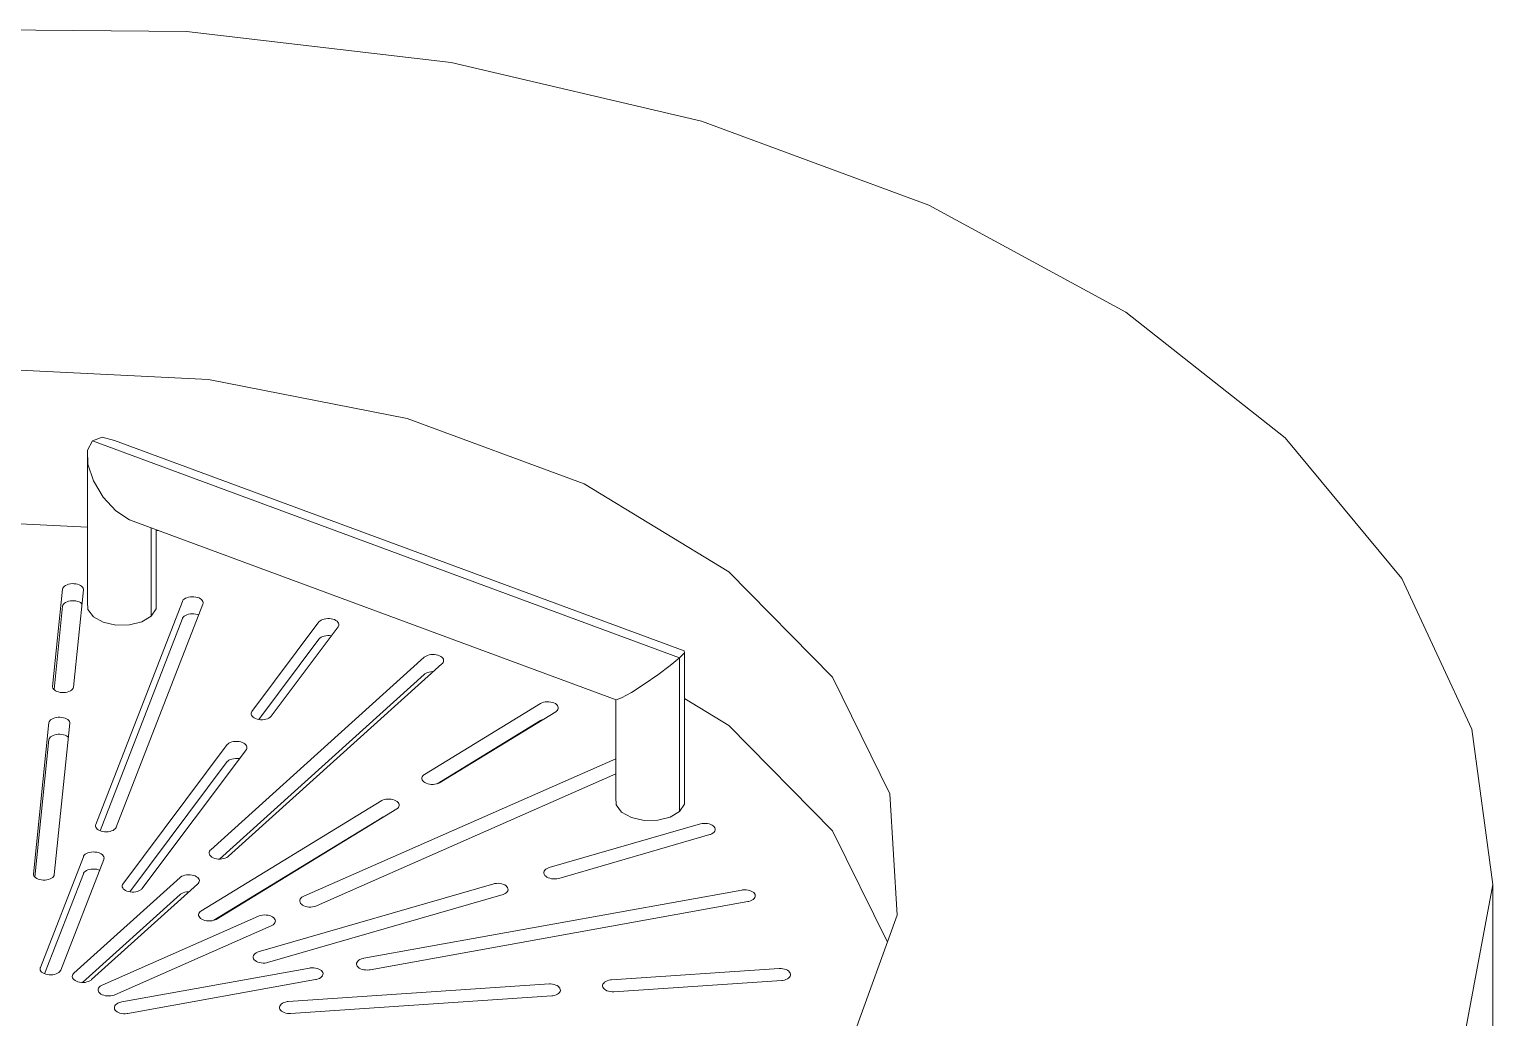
# Model space of a CAD drawing. Header units: millimetres. Extents: x 12228 to 15818, y 15837 to 21284.
# Drawn here: x 14350.3 to 14607.5, y 17779.4 to 17953.1 of the extents above; entities that cross this region are included whole.
import ezdxf

# ---------------------------------------------------------------- set-up
doc = ezdxf.new("R2010")
doc.units = ezdxf.units.MM
doc.header["$LTSCALE"] = 3
doc.layers.add('Elementy modelu - Kształty', color=7, linetype='Continuous')
doc.layers.add('Elementy modelu - Kształty_Nr_pióra__1', color=7, linetype='Continuous', lineweight=13)

# ---------------------------------------------------------------- blocks, each defined once
blk = doc.blocks.new('ElemPrzekroju_3')
at = {"layer": 'Elementy modelu - Kształty_Nr_pióra__1', "linetype": 'Continuous'}
for p, q in [((25994.65, 116.85), (25947.2, 117.27)), ((26041.17, 111.41), (25994.65, 116.85)), ((26085.16, 101.13), (26041.17, 111.41)), ((26125.13, 86.35), (26085.16, 101.13)), ((26159.72, 67.58), (26125.13, 86.35)), ((26187.74, 45.47), (26159.72, 67.58)), ((25961.75, 57.56), (25998.52, 55.72)), ((25998.52, 55.72), (26033.46, 48.86)), ((26033.46, 48.86), (26064.54, 37.37)), ((25977.3, 43.28), (25978.18, 44.95)), ((25978.18, 44.95), (25979.83, 45.56)), ((26081.32, 6.82), (25978.18, 44.95)), ((25979.83, 45.56), (25982.02, 45.03)), ((26082.14, 8.02), (25982.02, 45.03)), ((26208.25, 20.76), (26187.74, 45.47)), ((25977.3, 43.28), (25977.3, 16.67)), ((25977.35, 40.82), (25977.3, 43.28)), ((25978.31, 37.94), (25977.35, 40.82)), ((25980.03, 35.07), (25978.31, 37.94)), ((26064.54, 37.37), (26089.95, 21.92)), ((25982.25, 32.65), (25980.03, 35.07)), ((25984.64, 31.05), (25982.25, 32.65)), ((26070.18, -0.57), (25984.64, 31.05)), ((25961.75, 30.56), (25977.3, 29.78)), ((25988.49, 29.63), (25988.49, 14.14)), ((25989.36, 29.31), (25989.36, 15.42)), ((25989.36, 29.18), (25989.78, 29.16)), ((26089.95, 21.92), (26108.22, 3.4)), ((26220.55, -5.71), (26208.25, 20.76)), ((25972.88, 18.89), (25971.14, 1.78)), ((25972.94, 19.08), (25972.88, 18.89)), ((25973.05, 19.25), (25972.94, 19.08)), ((25973.22, 19.41), (25973.05, 19.25)), ((25973.43, 19.55), (25973.22, 19.41)), ((25973.68, 19.67), (25973.43, 19.55)), ((25973.96, 19.76), (25973.68, 19.67)), ((25974.26, 19.82), (25973.96, 19.76)), ((25974.58, 19.85), (25974.26, 19.82)), ((25974.9, 19.84), (25974.58, 19.85)), ((25974.81, 1.66), (25976.55, 18.77)), ((25975.22, 19.81), (25974.9, 19.84)), ((25975.52, 19.74), (25975.22, 19.81)), ((25975.79, 19.65), (25975.52, 19.74)), ((25976.04, 19.53), (25975.79, 19.65)), ((25976.24, 19.38), (25976.04, 19.53)), ((25976.39, 19.22), (25976.24, 19.38)), ((25976.5, 19.04), (25976.39, 19.22)), ((25976.55, 18.86), (25976.5, 19.04)), ((25976.55, 18.77), (25976.55, 18.86)), ((25972.88, 15.89), (25971.39, 1.23)), ((25972.94, 16.08), (25972.88, 15.89)), ((25973.05, 16.25), (25972.94, 16.08)), ((25973.22, 16.41), (25973.05, 16.25)), ((25973.43, 16.55), (25973.22, 16.41)), ((25973.68, 16.67), (25973.43, 16.55)), ((25973.96, 16.76), (25973.68, 16.67)), ((25974.26, 16.82), (25973.96, 16.76)), ((25974.58, 16.85), (25974.26, 16.82)), ((25974.9, 16.84), (25974.58, 16.85)), ((25975.22, 16.81), (25974.9, 16.84)), ((25975.52, 16.74), (25975.22, 16.81)), ((25975.79, 16.65), (25975.52, 16.74)), ((25976.04, 16.53), (25975.79, 16.65)), ((25976.24, 16.38), (25976.04, 16.53)), ((25976.3, 16.32), (25976.24, 16.38)), ((25977.3, 16.67), (25977.35, 15.29)), ((25993.96, 16.71), (25978.74, -22.48)), ((25982.33, -22.94), (25997.54, 16.25)), ((25993.99, 16.8), (25993.96, 16.71)), ((25994.11, 16.98), (25993.99, 16.8)), ((25994.29, 17.13), (25994.11, 16.98)), ((25994.51, 17.27), (25994.29, 17.13)), ((25994.76, 17.38), (25994.51, 17.27)), ((25995.05, 17.47), (25994.76, 17.38)), ((25995.35, 17.52), (25995.05, 17.47)), ((25995.67, 17.55), (25995.35, 17.52)), ((25995.99, 17.54), (25995.67, 17.55)), ((25996.31, 17.5), (25995.99, 17.54)), ((25996.6, 17.43), (25996.31, 17.5)), ((25996.87, 17.33), (25996.6, 17.43)), ((25997.11, 17.2), (25996.87, 17.33)), ((25997.31, 17.05), (25997.11, 17.2)), ((25997.45, 16.89), (25997.31, 17.05)), ((25997.55, 16.71), (25997.45, 16.89)), ((25997.54, 16.25), (25997.58, 16.34)), ((25997.59, 16.53), (25997.55, 16.71)), ((25997.58, 16.34), (25997.59, 16.53)), ((25977.35, 15.29), (25978.31, 14.02)), ((25978.31, 14.02), (25980.03, 13.07)), ((25993.96, 13.71), (25979.48, -23.58)), ((25980.03, 13.07), (25982.25, 12.56)), ((25984.64, 12.59), (25986.83, 13.14)), ((25986.83, 13.14), (25988.49, 14.14)), ((25988.49, 14.14), (25989.36, 15.42)), ((25993.99, 13.8), (25993.96, 13.71)), ((25994.11, 13.98), (25993.99, 13.8)), ((25994.29, 14.13), (25994.11, 13.98)), ((25994.51, 14.27), (25994.29, 14.13)), ((25994.76, 14.38), (25994.51, 14.27)), ((25995.05, 14.47), (25994.76, 14.38)), ((25995.35, 14.52), (25995.05, 14.47)), ((25995.67, 14.55), (25995.35, 14.52)), ((25995.99, 14.54), (25995.67, 14.55)), ((25996.31, 14.5), (25995.99, 14.54)), ((25996.6, 14.43), (25996.31, 14.5)), ((25996.8, 14.35), (25996.6, 14.43)), ((26017.95, 13.11), (26006.18, -2.62)), ((26018.11, 13.28), (26017.95, 13.11)), ((26018.32, 13.42), (26018.11, 13.28)), ((26018.57, 13.54), (26018.32, 13.42)), ((26018.85, 13.63), (26018.57, 13.54)), ((26019.16, 13.69), (26018.85, 13.63)), ((26019.48, 13.72), (26019.16, 13.69)), ((26019.8, 13.71), (26019.48, 13.72)), ((26020.11, 13.68), (26019.8, 13.71)), ((26020.41, 13.61), (26020.11, 13.68)), ((26020.69, 13.52), (26020.41, 13.61)), ((26020.93, 13.39), (26020.69, 13.52)), ((26021.13, 13.25), (26020.93, 13.39)), ((26021.29, 13.09), (26021.13, 13.25)), ((26021.39, 12.91), (26021.29, 13.09)), ((26021.44, 12.73), (26021.39, 12.91)), ((25982.25, 12.56), (25984.64, 12.59)), ((26009.55, -3.46), (26021.32, 12.27)), ((26018.32, 10.42), (26018.11, 10.28)), ((26018.57, 10.54), (26018.32, 10.42)), ((26018.85, 10.63), (26018.57, 10.54)), ((26019.16, 10.69), (26018.85, 10.63)), ((26019.48, 10.72), (26019.16, 10.69)), ((26019.8, 10.71), (26019.48, 10.72)), ((26020.11, 10.68), (26019.8, 10.71)), ((26020.12, 10.68), (26020.11, 10.68)), ((26021.32, 12.27), (26021.38, 12.36)), ((26021.38, 12.36), (26021.44, 12.54)), ((26021.44, 12.54), (26021.44, 12.73)), ((26017.95, 10.11), (26007.37, -4.02)), ((26018.11, 10.28), (26017.95, 10.11)), ((26081.32, 6.82), (26082.19, 7.72)), ((26082.19, 7.72), (26082.14, 8.02)), ((26082.19, -18.9), (26082.19, 7.72)), ((26036.46, 6.91), (25998.95, -26.92)), ((26002.04, -28.06), (26039.56, 5.76)), ((26036.55, 6.99), (26036.46, 6.91)), ((26036.77, 7.12), (26036.55, 6.99)), ((26037.02, 7.23), (26036.77, 7.12)), ((26037.31, 7.32), (26037.02, 7.23)), ((26037.61, 7.38), (26037.31, 7.32)), ((26037.93, 7.4), (26037.61, 7.38)), ((26038.25, 7.39), (26037.93, 7.4)), ((26038.57, 7.35), (26038.25, 7.39)), ((26038.86, 7.28), (26038.57, 7.35)), ((26039.14, 7.18), (26038.86, 7.28)), ((26039.37, 7.05), (26039.14, 7.18)), ((26039.57, 6.91), (26039.37, 7.05)), ((26039.56, 5.76), (26039.64, 5.84)), ((26039.71, 6.74), (26039.57, 6.91)), ((26039.64, 5.84), (26039.77, 6.01)), ((26039.81, 6.56), (26039.71, 6.74)), ((26039.77, 6.01), (26039.84, 6.19)), ((26039.85, 6.38), (26039.81, 6.56)), ((26039.84, 6.19), (26039.85, 6.38)), ((26077.47, 3.81), (26079.66, 5.44)), ((26079.66, 5.44), (26081.32, 6.82)), ((26081.32, -20.18), (26081.32, 6.82)), ((26036.46, 3.91), (26000.46, -28.55)), ((26036.55, 3.99), (26036.46, 3.91)), ((26036.77, 4.12), (26036.55, 3.99)), ((26037.02, 4.23), (26036.77, 4.12)), ((26037.31, 4.32), (26037.02, 4.23)), ((26037.61, 4.38), (26037.31, 4.32)), ((26037.93, 4.4), (26037.61, 4.38)), ((26038.04, 4.4), (26037.93, 4.4)), ((26075.08, 2.16), (26077.47, 3.81)), ((26108.22, 3.4), (26118.29, -17.1)), ((25971.14, 1.78), (25971.14, 1.69)), ((25971.14, 1.69), (25971.19, 1.5)), ((25971.19, 1.5), (25971.29, 1.33)), ((25971.29, 1.33), (25971.45, 1.17)), ((25971.45, 1.17), (25971.65, 1.02)), ((25971.65, 1.02), (25971.9, 0.9)), ((25971.9, 0.9), (25972.17, 0.81)), ((25972.17, 0.81), (25972.47, 0.74)), ((25972.47, 0.74), (25972.79, 0.7)), ((25972.79, 0.7), (25973.11, 0.7)), ((25973.11, 0.7), (25973.43, 0.73)), ((25973.43, 0.73), (25973.73, 0.79)), ((25973.73, 0.79), (25974.01, 0.88)), ((25974.01, 0.88), (25974.26, 1)), ((25974.26, 1), (25974.47, 1.14)), ((25974.47, 1.14), (25974.64, 1.3)), ((25974.64, 1.3), (25974.75, 1.47)), ((25974.75, 1.47), (25974.81, 1.66)), ((26071.13, -0.21), (26072.86, 0.75)), ((26072.86, 0.75), (26075.08, 2.16)), ((26056.88, -1.21), (26036.49, -13.67)), ((26057.13, -1.09), (26056.88, -1.21)), ((26057.41, -1), (26057.13, -1.09)), ((26057.71, -0.94), (26057.41, -1)), ((26058.03, -0.91), (26057.71, -0.94)), ((26058.35, -0.91), (26058.03, -0.91)), ((26058.67, -0.95), (26058.35, -0.91)), ((26058.97, -1.02), (26058.67, -0.95)), ((26059.24, -1.11), (26058.97, -1.02)), ((26059.49, -1.23), (26059.24, -1.11)), ((26059.69, -1.38), (26059.49, -1.23)), ((26059.65, -2.6), (26059.82, -2.44)), ((26059.84, -1.54), (26059.69, -1.38)), ((26059.82, -2.44), (26059.93, -2.27)), ((26059.95, -1.71), (26059.84, -1.54)), ((26059.93, -2.27), (26059.99, -2.08)), ((26060, -1.9), (26059.95, -1.71)), ((26059.99, -2.08), (26060, -1.9)), ((26070.13, -17.65), (26070.13, -0.55)), ((26070.18, -0.57), (26071.13, -0.21)), ((26082.19, -0.36), (26089.95, -5.08)), ((25970.51, -4.53), (25967.78, -31.2)), ((25970.54, -4.43), (25970.51, -4.53)), ((25970.64, -4.26), (25970.54, -4.43)), ((25970.79, -4.09), (25970.64, -4.26)), ((25970.99, -3.95), (25970.79, -4.09)), ((25971.23, -3.83), (25970.99, -3.95)), ((25971.51, -3.73), (25971.23, -3.83)), ((25971.44, -31.33), (25974.16, -4.66)), ((25971.81, -3.66), (25971.51, -3.73)), ((25972.12, -3.62), (25971.81, -3.66)), ((25972.44, -3.62), (25972.12, -3.62)), ((25972.76, -3.65), (25972.44, -3.62)), ((25973.07, -3.71), (25972.76, -3.65)), ((25973.35, -3.8), (25973.07, -3.71)), ((25973.6, -3.91), (25973.35, -3.8)), ((25973.81, -4.05), (25973.6, -3.91)), ((25973.98, -4.21), (25973.81, -4.05)), ((25974.1, -4.38), (25973.98, -4.21)), ((25974.16, -4.56), (25974.1, -4.38)), ((25974.16, -4.66), (25974.16, -4.56)), ((26006.06, -2.89), (26006.05, -3.07)), ((26006.05, -3.07), (26006.1, -3.26)), ((26006.12, -2.71), (26006.06, -2.89)), ((26006.1, -3.26), (26006.21, -3.43)), ((26006.18, -2.62), (26006.12, -2.71)), ((26006.21, -3.43), (26006.36, -3.6)), ((26006.36, -3.6), (26006.57, -3.74)), ((26006.57, -3.74), (26006.81, -3.86)), ((26006.81, -3.86), (26007.09, -3.96)), ((26007.09, -3.96), (26007.39, -4.02)), ((26007.39, -4.02), (26007.7, -4.06)), ((26007.7, -4.06), (26008.02, -4.06)), ((26008.02, -4.06), (26008.34, -4.03)), ((26008.34, -4.03), (26008.64, -3.97)), ((26008.64, -3.97), (26008.92, -3.88)), ((26008.92, -3.88), (26009.17, -3.77)), ((26009.17, -3.77), (26009.39, -3.63)), ((26009.39, -3.63), (26009.55, -3.46)), ((26056.88, -4.21), (26038.72, -15.32)), ((26039.16, -15.13), (26059.55, -2.67)), ((26057.13, -4.09), (26056.88, -4.21)), ((26057.32, -4.03), (26057.13, -4.09)), ((26059.55, -2.67), (26059.65, -2.6)), ((26089.95, -5.08), (26108.22, -23.6)), ((25970.51, -7.53), (25968.04, -31.71)), ((25970.54, -7.43), (25970.51, -7.53)), ((25970.64, -7.26), (25970.54, -7.43)), ((25970.79, -7.09), (25970.64, -7.26)), ((25970.99, -6.95), (25970.79, -7.09)), ((25971.23, -6.83), (25970.99, -6.95)), ((25971.51, -6.73), (25971.23, -6.83)), ((25971.81, -6.66), (25971.51, -6.73)), ((25972.12, -6.62), (25971.81, -6.66)), ((25972.44, -6.62), (25972.12, -6.62)), ((25972.76, -6.65), (25972.44, -6.62)), ((25973.07, -6.71), (25972.76, -6.65)), ((25973.35, -6.8), (25973.07, -6.71)), ((25973.6, -6.91), (25973.35, -6.8)), ((25973.81, -7.05), (25973.6, -6.91)), ((25973.91, -7.14), (25973.81, -7.05)), ((26224.21, -33.03), (26220.55, -5.71)), ((26001.84, -8.43), (25983.48, -32.95)), ((25986.85, -33.79), (26005.21, -9.27)), ((26001.93, -8.34), (26001.84, -8.43)), ((26002.13, -8.19), (26001.93, -8.34)), ((26002.37, -8.07), (26002.13, -8.19)), ((26002.64, -7.97), (26002.37, -8.07)), ((26002.94, -7.91), (26002.64, -7.97)), ((26003.26, -7.87), (26002.94, -7.91)), ((26003.58, -7.87), (26003.26, -7.87)), ((26003.9, -7.89), (26003.58, -7.87)), ((26004.2, -7.95), (26003.9, -7.89)), ((26004.48, -8.04), (26004.2, -7.95)), ((26004.74, -8.16), (26004.48, -8.04)), ((26004.95, -8.3), (26004.74, -8.16)), ((26005.12, -8.45), (26004.95, -8.3)), ((26005.23, -8.63), (26005.12, -8.45)), ((26005.21, -9.27), (26005.26, -9.18)), ((26005.3, -8.81), (26005.23, -8.63)), ((26005.26, -9.18), (26005.3, -8.99)), ((26005.3, -8.99), (26005.3, -8.81)), ((26001.84, -11.43), (25984.71, -34.31)), ((26001.93, -11.34), (26001.84, -11.43)), ((26002.13, -11.19), (26001.93, -11.34)), ((26002.37, -11.07), (26002.13, -11.19)), ((26002.64, -10.97), (26002.37, -11.07)), ((26002.94, -10.91), (26002.64, -10.97)), ((26003.26, -10.87), (26002.94, -10.91)), ((26003.58, -10.87), (26003.26, -10.87)), ((26003.9, -10.89), (26003.58, -10.87)), ((26003.98, -10.91), (26003.9, -10.89)), ((26070.13, -10.91), (26015.31, -35.08)), ((26017.54, -36.76), (26070.13, -13.58)), ((26036.05, -14.26), (26036.04, -14.44)), ((26036.04, -14.44), (26036.09, -14.63)), ((26036.11, -14.08), (26036.05, -14.26)), ((26036.09, -14.63), (26036.2, -14.8)), ((26036.22, -13.9), (26036.11, -14.08)), ((26036.2, -14.8), (26036.35, -14.97)), ((26036.39, -13.74), (26036.22, -13.9)), ((26036.35, -14.97), (26036.55, -15.11)), ((26036.49, -13.67), (26036.39, -13.74)), ((26036.55, -15.11), (26036.8, -15.23)), ((26036.8, -15.23), (26037.07, -15.33)), ((26037.07, -15.33), (26037.37, -15.39)), ((26037.37, -15.39), (26037.69, -15.43)), ((26037.69, -15.43), (26038.01, -15.43)), ((26038.01, -15.43), (26038.33, -15.4)), ((26038.33, -15.4), (26038.63, -15.34)), ((26038.63, -15.34), (26038.91, -15.25)), ((26038.91, -15.25), (26039.16, -15.13)), ((26070.13, -17.65), (26070.18, -19.03)), ((26118.29, -17.1), (26119.57, -38.39)), ((26028.98, -18.28), (25997.2, -37.69)), ((25999.86, -39.15), (26031.64, -19.73)), ((26029.11, -18.21), (26028.98, -18.28)), ((26029.39, -18.11), (26029.11, -18.21)), ((26029.69, -18.04), (26029.39, -18.11)), ((26030, -18.01), (26029.69, -18.04)), ((26030.32, -18), (26030, -18.01)), ((26030.64, -18.03), (26030.32, -18)), ((26030.95, -18.09), (26030.64, -18.03)), ((26031.23, -18.18), (26030.95, -18.09)), ((26031.48, -18.29), (26031.23, -18.18)), ((26031.69, -18.43), (26031.48, -18.29)), ((26031.64, -19.73), (26031.74, -19.66)), ((26031.86, -18.59), (26031.69, -18.43)), ((26031.74, -19.66), (26031.9, -19.49)), ((26031.98, -18.77), (26031.86, -18.59)), ((26031.9, -19.49), (26032, -19.32)), ((26032.04, -18.95), (26031.98, -18.77)), ((26032, -19.32), (26032.05, -19.13)), ((26032.05, -19.13), (26032.04, -18.95)), ((26070.18, -19.03), (26071.13, -20.3)), ((26071.13, -20.3), (26072.86, -21.25)), ((26079.66, -21.18), (26081.32, -20.18)), ((26081.32, -20.18), (26082.19, -18.9)), ((25978.71, -22.57), (25978.69, -22.75)), ((25978.69, -22.75), (25978.73, -22.94)), ((25978.74, -22.48), (25978.71, -22.57)), ((25978.73, -22.94), (25978.83, -23.11)), ((25978.83, -23.11), (25978.98, -23.28)), ((25982.17, -23.2), (25982.29, -23.03)), ((25982.29, -23.03), (25982.33, -22.94)), ((26028.98, -21.28), (25999.48, -39.3)), ((26029.11, -21.21), (26028.98, -21.28)), ((26029.36, -21.12), (26029.11, -21.21)), ((26084.97, -22.36), (26058.43, -30.05)), ((26072.86, -21.25), (26075.08, -21.76)), ((26075.08, -21.76), (26077.47, -21.73)), ((26077.47, -21.73), (26079.66, -21.18)), ((26085.28, -22.3), (26084.97, -22.36)), ((26085.6, -22.27), (26085.28, -22.3)), ((26085.92, -22.27), (26085.6, -22.27)), ((26086.23, -22.31), (26085.92, -22.27)), ((26086.53, -22.37), (26086.23, -22.31)), ((26086.81, -22.47), (26086.53, -22.37)), ((26087.05, -22.59), (26086.81, -22.47)), ((26087.25, -22.73), (26087.05, -22.59)), ((26087.41, -22.9), (26087.25, -22.73)), ((26087.51, -23.07), (26087.41, -22.9)), ((26087.56, -23.26), (26087.51, -23.07)), ((25978.98, -23.28), (25979.17, -23.43)), ((25979.17, -23.43), (25979.41, -23.55)), ((25979.41, -23.55), (25979.68, -23.65)), ((25979.68, -23.65), (25979.97, -23.72)), ((25979.97, -23.72), (25980.29, -23.76)), ((25980.29, -23.76), (25980.61, -23.77)), ((25980.61, -23.77), (25980.93, -23.75)), ((25980.93, -23.75), (25981.23, -23.69)), ((25981.23, -23.69), (25981.52, -23.61)), ((25981.52, -23.61), (25981.78, -23.5)), ((25981.78, -23.5), (25981.99, -23.36)), ((25981.99, -23.36), (25982.17, -23.2)), ((26060.08, -31.94), (26086.62, -24.26)), ((26086.62, -24.26), (26086.76, -24.21)), ((26086.76, -24.21), (26087.01, -24.1)), ((26087.01, -24.1), (26087.22, -23.96)), ((26087.22, -23.96), (26087.38, -23.8)), ((26087.38, -23.8), (26087.5, -23.62)), ((26087.5, -23.62), (26087.56, -23.44)), ((26087.56, -23.44), (26087.56, -23.26)), ((26108.22, -23.6), (26117.83, -43.16)), ((25976.55, -28.13), (25968.99, -47.6)), ((25976.58, -28.04), (25976.55, -28.13)), ((25976.7, -27.87), (25976.58, -28.04)), ((25976.88, -27.71), (25976.7, -27.87)), ((25977.09, -27.58), (25976.88, -27.71)), ((25977.35, -27.46), (25977.09, -27.58)), ((25977.64, -27.38), (25977.35, -27.46)), ((25977.94, -27.32), (25977.64, -27.38)), ((25978.26, -27.3), (25977.94, -27.32)), ((25978.58, -27.31), (25978.26, -27.3)), ((25978.9, -27.35), (25978.58, -27.31)), ((25979.19, -27.42), (25978.9, -27.35)), ((25979.46, -27.52), (25979.19, -27.42)), ((25979.7, -27.65), (25979.46, -27.52)), ((25979.9, -27.79), (25979.7, -27.65)), ((25980.04, -27.96), (25979.9, -27.79)), ((25980.14, -28.14), (25980.04, -27.96)), ((25980.18, -28.32), (25980.14, -28.14)), ((25998.67, -27.35), (25998.65, -27.53)), ((25998.65, -27.53), (25998.69, -27.72)), ((25998.74, -27.17), (25998.67, -27.35)), ((25998.69, -27.72), (25998.79, -27.89)), ((25998.86, -26.99), (25998.74, -27.17)), ((25998.79, -27.89), (25998.94, -28.06)), ((25998.95, -26.92), (25998.86, -26.99)), ((25998.94, -28.06), (25999.13, -28.21)), ((25999.13, -28.21), (25999.37, -28.33)), ((26001.48, -28.39), (26001.74, -28.27)), ((26001.74, -28.27), (26001.96, -28.14)), ((26001.96, -28.14), (26002.04, -28.06)), ((25972.57, -48.06), (25980.13, -28.6)), ((25976.88, -30.71), (25976.7, -30.87)), ((25977.09, -30.58), (25976.88, -30.71)), ((25977.35, -30.46), (25977.09, -30.58)), ((25977.64, -30.38), (25977.35, -30.46)), ((25977.94, -30.32), (25977.64, -30.38)), ((25978.26, -30.3), (25977.94, -30.32)), ((25978.58, -30.31), (25978.26, -30.3)), ((25978.9, -30.35), (25978.58, -30.31)), ((25979.19, -30.42), (25978.9, -30.35)), ((25979.39, -30.49), (25979.19, -30.42)), ((25980.13, -28.6), (25980.17, -28.5)), ((25980.17, -28.5), (25980.18, -28.32)), ((25999.37, -28.33), (25999.64, -28.43)), ((25999.64, -28.43), (25999.94, -28.5)), ((25999.94, -28.5), (26000.25, -28.54)), ((26000.25, -28.54), (26000.57, -28.55)), ((26000.57, -28.55), (26000.89, -28.53)), ((26000.89, -28.53), (26001.2, -28.47)), ((26001.2, -28.47), (26001.48, -28.39)), ((26057.55, -30.68), (26057.49, -30.87)), ((26057.67, -30.51), (26057.55, -30.68)), ((26057.83, -30.35), (26057.67, -30.51)), ((26058.04, -30.21), (26057.83, -30.35)), ((26058.29, -30.09), (26058.04, -30.21)), ((26058.43, -30.05), (26058.29, -30.09)), ((25967.78, -31.2), (25967.79, -31.29)), ((25967.79, -31.29), (25967.85, -31.48)), ((25967.85, -31.48), (25967.97, -31.65)), ((25967.97, -31.65), (25968.14, -31.81)), ((25968.14, -31.81), (25968.35, -31.95)), ((25968.35, -31.95), (25968.6, -32.06)), ((25968.6, -32.06), (25968.88, -32.15)), ((25968.88, -32.15), (25969.19, -32.21)), ((25969.19, -32.21), (25969.5, -32.24)), ((25969.5, -32.24), (25969.83, -32.23)), ((25976.55, -31.13), (25969.73, -48.7)), ((25969.83, -32.23), (25970.14, -32.2)), ((25970.14, -32.2), (25970.44, -32.13)), ((25970.44, -32.13), (25970.72, -32.03)), ((25970.72, -32.03), (25970.96, -31.91)), ((25970.96, -31.91), (25971.16, -31.76)), ((25971.16, -31.76), (25971.31, -31.6)), ((25971.31, -31.6), (25971.41, -31.43)), ((25971.41, -31.43), (25971.44, -31.33)), ((25993.54, -31.8), (25974.9, -48.59)), ((25976.58, -31.04), (25976.55, -31.13)), ((25976.7, -30.87), (25976.58, -31.04)), ((25978, -49.74), (25996.63, -32.94)), ((25983.43, -33.04), (25983.38, -33.22)), ((25983.38, -33.22), (25983.39, -33.41)), ((25983.39, -33.41), (25983.46, -33.59)), ((25983.48, -32.95), (25983.43, -33.04)), ((25993.62, -31.72), (25993.54, -31.8)), ((25993.84, -31.58), (25993.62, -31.72)), ((25994.1, -31.47), (25993.84, -31.58)), ((25994.38, -31.38), (25994.1, -31.47)), ((25994.69, -31.33), (25994.38, -31.38)), ((25995.01, -31.3), (25994.69, -31.33)), ((25995.33, -31.31), (25995.01, -31.3)), ((25995.64, -31.35), (25995.33, -31.31)), ((25995.94, -31.42), (25995.64, -31.35)), ((25996.21, -31.52), (25995.94, -31.42)), ((25996.45, -31.65), (25996.21, -31.52)), ((25996.64, -31.8), (25996.45, -31.65)), ((25996.63, -32.94), (25996.72, -32.86)), ((25996.79, -31.96), (25996.64, -31.8)), ((25996.72, -32.86), (25996.84, -32.69)), ((25996.88, -32.14), (25996.79, -31.96)), ((25996.84, -32.69), (25996.91, -32.51)), ((25996.93, -32.32), (25996.88, -32.14)), ((25996.91, -32.51), (25996.93, -32.32)), ((26048.65, -32.89), (26007.28, -44.86)), ((26048.81, -32.85), (26048.65, -32.89)), ((26049.13, -32.82), (26048.81, -32.85)), ((26049.45, -32.81), (26049.13, -32.82)), ((26049.76, -32.84), (26049.45, -32.81)), ((26050.07, -32.9), (26049.76, -32.84)), ((26050.35, -32.99), (26050.07, -32.9)), ((26050.6, -33.1), (26050.35, -32.99)), ((26050.82, -33.24), (26050.6, -33.1)), ((26050.98, -33.4), (26050.82, -33.24)), ((26051.1, -33.57), (26050.98, -33.4)), ((26057.49, -30.87), (26057.48, -31.05)), ((26057.48, -31.05), (26057.54, -31.23)), ((26057.54, -31.23), (26057.64, -31.41)), ((26057.64, -31.41), (26057.8, -31.57)), ((26057.8, -31.57), (26058, -31.72)), ((26058, -31.72), (26058.24, -31.84)), ((26058.24, -31.84), (26058.52, -31.93)), ((26058.52, -31.93), (26058.82, -32)), ((26058.82, -32), (26059.13, -32.04)), ((26059.13, -32.04), (26059.45, -32.04)), ((26059.45, -32.04), (26059.77, -32.01)), ((26059.77, -32.01), (26060.08, -31.94)), ((26219.12, -60.28), (26224.21, -33.03)), ((26224.21, -63.03), (26224.21, -33.03)), ((25993.54, -34.8), (25976.42, -50.23)), ((25983.46, -33.59), (25983.57, -33.76)), ((25983.57, -33.76), (25983.74, -33.92)), ((25983.74, -33.92), (25983.95, -34.06)), ((25983.95, -34.06), (25984.2, -34.18)), ((25984.2, -34.18), (25984.49, -34.26)), ((25984.49, -34.26), (25984.79, -34.32)), ((25984.79, -34.32), (25985.11, -34.35)), ((25985.11, -34.35), (25985.43, -34.35)), ((25985.43, -34.35), (25985.75, -34.31)), ((25985.75, -34.31), (25986.05, -34.24)), ((25986.05, -34.24), (25986.32, -34.15)), ((25986.32, -34.15), (25986.56, -34.02)), ((25986.56, -34.02), (25986.76, -33.88)), ((25986.76, -33.88), (25986.85, -33.79)), ((25993.62, -34.72), (25993.54, -34.8)), ((25993.84, -34.58), (25993.62, -34.72)), ((25994.1, -34.47), (25993.84, -34.58)), ((25994.38, -34.38), (25994.1, -34.47)), ((25994.69, -34.33), (25994.38, -34.38)), ((25995.01, -34.3), (25994.69, -34.33)), ((25995.11, -34.31), (25995.01, -34.3)), ((26008.92, -46.75), (26050.29, -34.78)), ((26014.59, -35.78), (26014.58, -35.96)), ((26014.58, -35.96), (26014.62, -36.15)), ((26014.67, -35.6), (26014.59, -35.78)), ((26014.79, -35.43), (26014.67, -35.6)), ((26014.96, -35.27), (26014.79, -35.43)), ((26015.18, -35.13), (26014.96, -35.27)), ((26015.31, -35.08), (26015.18, -35.13)), ((26092.24, -33.99), (26025.85, -45.98)), ((26050.29, -34.78), (26050.43, -34.73)), ((26050.43, -34.73), (26050.67, -34.61)), ((26050.67, -34.61), (26050.87, -34.46)), ((26050.87, -34.46), (26051.02, -34.3)), ((26051.02, -34.3), (26051.12, -34.12)), ((26051.16, -33.75), (26051.1, -33.57)), ((26051.12, -34.12), (26051.17, -33.94)), ((26051.17, -33.94), (26051.16, -33.75)), ((26092.39, -33.96), (26092.24, -33.99)), ((26092.71, -33.94), (26092.39, -33.96)), ((26093.03, -33.95), (26092.71, -33.94)), ((26093.35, -33.99), (26093.03, -33.95)), ((26093.34, -36.01), (26093.49, -35.99)), ((26093.64, -34.06), (26093.35, -33.99)), ((26093.49, -35.99), (26093.78, -35.9)), ((26093.91, -34.16), (26093.64, -34.06)), ((26093.78, -35.9), (26094.03, -35.79)), ((26094.15, -34.28), (26093.91, -34.16)), ((26094.03, -35.79), (26094.25, -35.65)), ((26094.35, -34.43), (26094.15, -34.28)), ((26094.25, -35.65), (26094.42, -35.49)), ((26094.49, -34.6), (26094.35, -34.43)), ((26094.42, -35.49), (26094.55, -35.32)), ((26094.59, -34.77), (26094.49, -34.6)), ((26094.55, -35.32), (26094.62, -35.14)), ((26094.63, -34.96), (26094.59, -34.77)), ((26094.62, -35.14), (26094.63, -34.96)), ((25996.84, -38.11), (25996.8, -38.29)), ((25996.8, -38.29), (25996.8, -38.47)), ((25996.8, -38.47), (25996.87, -38.66)), ((25996.95, -37.93), (25996.84, -38.11)), ((25997.1, -37.77), (25996.95, -37.93)), ((25997.2, -37.69), (25997.1, -37.77)), ((26007.46, -38.54), (26007.33, -38.59)), ((26007.74, -38.45), (26007.46, -38.54)), ((26008.05, -38.4), (26007.74, -38.45)), ((26008.37, -38.37), (26008.05, -38.4)), ((26008.69, -38.38), (26008.37, -38.37)), ((26009, -38.42), (26008.69, -38.38)), ((26009.3, -38.49), (26009, -38.42)), ((26009.57, -38.59), (26009.3, -38.49)), ((26014.62, -36.15), (26014.72, -36.33)), ((26014.72, -36.33), (26014.87, -36.49)), ((26014.87, -36.49), (26015.06, -36.64)), ((26015.06, -36.64), (26015.3, -36.76)), ((26015.3, -36.76), (26015.57, -36.86)), ((26015.57, -36.86), (26015.86, -36.94)), ((26015.86, -36.94), (26016.18, -36.98)), ((26016.18, -36.98), (26016.5, -36.98)), ((26016.5, -36.98), (26016.82, -36.96)), ((26016.82, -36.96), (26017.12, -36.9)), ((26017.12, -36.9), (26017.41, -36.82)), ((26017.41, -36.82), (26017.54, -36.76)), ((26026.94, -48), (26093.34, -36.01)), ((26119.57, -38.39), (26111.98, -59.25)), ((26007.33, -38.59), (25979.87, -50.7)), ((25982.1, -52.39), (26009.56, -40.28)), ((25996.87, -38.66), (25996.99, -38.83)), ((25996.99, -38.83), (25997.15, -38.99)), ((25997.15, -38.99), (25997.37, -39.13)), ((25997.37, -39.13), (25997.62, -39.24)), ((25997.62, -39.24), (25997.9, -39.33)), ((25997.9, -39.33), (25998.2, -39.39)), ((25998.2, -39.39), (25998.52, -39.42)), ((25998.52, -39.42), (25998.84, -39.41)), ((25998.84, -39.41), (25999.16, -39.38)), ((25999.16, -39.38), (25999.46, -39.31)), ((25999.46, -39.31), (25999.73, -39.21)), ((25999.73, -39.21), (25999.86, -39.15)), ((26009.56, -40.28), (26009.69, -40.22)), ((26009.81, -38.72), (26009.57, -38.59)), ((26009.69, -40.22), (26009.91, -40.09)), ((26010, -38.87), (26009.81, -38.72)), ((26009.91, -40.09), (26010.08, -39.93)), ((26010.15, -39.03), (26010, -38.87)), ((26010.08, -39.93), (26010.2, -39.76)), ((26010.25, -39.21), (26010.15, -39.03)), ((26010.2, -39.76), (26010.27, -39.58)), ((26010.29, -39.39), (26010.25, -39.21)), ((26010.27, -39.58), (26010.29, -39.39)), ((26006.45, -45.52), (26006.4, -45.7)), ((26006.4, -45.7), (26006.41, -45.88)), ((26006.41, -45.88), (26006.47, -46.07)), ((26006.55, -45.34), (26006.45, -45.52)), ((26006.47, -46.07), (26006.59, -46.24)), ((26006.7, -45.18), (26006.55, -45.34)), ((26006.59, -46.24), (26006.75, -46.4)), ((26006.9, -45.03), (26006.7, -45.18)), ((26007.14, -44.91), (26006.9, -45.03)), ((26007.28, -44.86), (26007.14, -44.91)), ((26025.15, -46.2), (26024.93, -46.34)), ((26025.41, -46.09), (26025.15, -46.2)), ((26025.69, -46), (26025.41, -46.09)), ((26025.85, -45.98), (26025.69, -46)), ((25968.95, -47.69), (25968.94, -47.87)), ((25968.94, -47.87), (25968.98, -48.06)), ((25968.99, -47.6), (25968.95, -47.69)), ((25968.98, -48.06), (25969.08, -48.23)), ((25969.08, -48.23), (25969.22, -48.4)), ((25969.22, -48.4), (25969.42, -48.55)), ((25969.42, -48.55), (25969.66, -48.67)), ((25969.66, -48.67), (25969.93, -48.77)), ((25969.93, -48.77), (25970.22, -48.84)), ((25970.22, -48.84), (25970.54, -48.88)), ((25971.18, -48.87), (25971.48, -48.81)), ((25971.48, -48.81), (25971.77, -48.73)), ((25971.77, -48.73), (25972.02, -48.61)), ((25972.02, -48.61), (25972.24, -48.48)), ((25972.24, -48.48), (25972.42, -48.32)), ((25972.42, -48.32), (25972.54, -48.15)), ((25972.54, -48.15), (25972.57, -48.06)), ((25974.69, -48.84), (25974.62, -49.03)), ((25974.82, -48.67), (25974.69, -48.84)), ((25974.9, -48.59), (25974.82, -48.67)), ((26016.27, -47.71), (25983.29, -53.66)), ((26006.75, -46.4), (26006.97, -46.54)), ((26006.97, -46.54), (26007.22, -46.65)), ((26007.22, -46.65), (26007.5, -46.74)), ((26007.5, -46.74), (26007.8, -46.8)), ((26007.8, -46.8), (26008.12, -46.83)), ((26008.12, -46.83), (26008.44, -46.82)), ((26008.44, -46.82), (26008.76, -46.79)), ((26008.76, -46.79), (26008.92, -46.75)), ((26016.42, -47.68), (26016.27, -47.71)), ((26016.74, -47.66), (26016.42, -47.68)), ((26017.06, -47.66), (26016.74, -47.66)), ((26017.37, -47.7), (26017.06, -47.66)), ((26017.67, -47.78), (26017.37, -47.7)), ((26017.94, -47.88), (26017.67, -47.78)), ((26018.18, -48), (26017.94, -47.88)), ((26018.37, -48.15), (26018.18, -48)), ((26018.52, -48.31), (26018.37, -48.15)), ((26018.62, -48.49), (26018.52, -48.31)), ((26018.57, -49.04), (26018.64, -48.86)), ((26018.66, -48.67), (26018.62, -48.49)), ((26018.64, -48.86), (26018.66, -48.67)), ((26024.57, -46.85), (26024.55, -47.03)), ((26024.55, -47.03), (26024.59, -47.22)), ((26024.64, -46.67), (26024.57, -46.85)), ((26024.59, -47.22), (26024.69, -47.39)), ((26024.76, -46.5), (26024.64, -46.67)), ((26024.69, -47.39), (26024.84, -47.56)), ((26024.93, -46.34), (26024.76, -46.5)), ((26024.84, -47.56), (26025.03, -47.71)), ((26025.03, -47.71), (26025.27, -47.83)), ((26025.27, -47.83), (26025.54, -47.93)), ((26025.54, -47.93), (26025.84, -48)), ((26025.84, -48), (26026.15, -48.04)), ((26026.15, -48.04), (26026.47, -48.05)), ((26026.47, -48.05), (26026.79, -48.03)), ((26026.79, -48.03), (26026.94, -48)), ((26098.84, -47.79), (26069.35, -49.77)), ((26099.17, -47.78), (26098.84, -47.79)), ((26099.48, -47.82), (26099.17, -47.78)), ((26099.78, -47.89), (26099.48, -47.82)), ((26100.06, -47.98), (26099.78, -47.89)), ((26100.3, -48.1), (26100.06, -47.98)), ((26100.5, -48.25), (26100.3, -48.1)), ((26100.66, -48.41), (26100.5, -48.25)), ((26100.76, -48.59), (26100.66, -48.41)), ((26100.81, -48.77), (26100.76, -48.59)), ((26100.81, -48.95), (26100.81, -48.77)), ((25970.54, -48.88), (25970.86, -48.89)), ((25970.86, -48.89), (25971.18, -48.87)), ((25974.62, -49.03), (25974.61, -49.21)), ((25974.61, -49.21), (25974.65, -49.39)), ((25974.65, -49.39), (25974.75, -49.57)), ((25974.75, -49.57), (25974.89, -49.74)), ((25974.89, -49.74), (25975.09, -49.88)), ((25975.09, -49.88), (25975.33, -50.01)), ((25975.33, -50.01), (25975.6, -50.11)), ((25975.6, -50.11), (25975.89, -50.18)), ((25975.89, -50.18), (25976.21, -50.22)), ((25976.21, -50.22), (25976.53, -50.23)), ((25976.53, -50.23), (25976.85, -50.21)), ((25976.85, -50.21), (25977.15, -50.15)), ((25977.15, -50.15), (25977.44, -50.07)), ((25977.44, -50.07), (25977.69, -49.95)), ((25977.69, -49.95), (25977.91, -49.82)), ((25977.91, -49.82), (25978, -49.74)), ((25979.16, -51.4), (25979.14, -51.59)), ((25979.23, -51.22), (25979.16, -51.4)), ((25979.35, -51.05), (25979.23, -51.22)), ((25979.53, -50.89), (25979.35, -51.05)), ((25979.74, -50.76), (25979.53, -50.89)), ((25979.87, -50.7), (25979.74, -50.76)), ((25984.39, -55.69), (26017.36, -49.73)), ((26058.47, -50.5), (26012.51, -53.59)), ((26017.36, -49.73), (26017.52, -49.7)), ((26017.52, -49.7), (26017.8, -49.62)), ((26017.8, -49.62), (26018.06, -49.51)), ((26018.06, -49.51), (26018.28, -49.37)), ((26018.28, -49.37), (26018.45, -49.21)), ((26018.45, -49.21), (26018.57, -49.04)), ((26058.65, -50.5), (26058.47, -50.5)), ((26058.96, -50.53), (26058.65, -50.5)), ((26059.27, -50.59), (26058.96, -50.53)), ((26059.55, -50.68), (26059.27, -50.59)), ((26059.8, -50.79), (26059.55, -50.68)), ((26060.02, -50.93), (26059.8, -50.79)), ((26060.18, -51.09), (26060.02, -50.93)), ((26060.3, -51.26), (26060.18, -51.09)), ((26060.36, -51.45), (26060.3, -51.26)), ((26067.86, -50.52), (26067.8, -50.7)), ((26067.8, -50.7), (26067.8, -50.89)), ((26067.8, -50.89), (26067.85, -51.07)), ((26067.85, -51.07), (26067.95, -51.25)), ((26067.98, -50.35), (26067.86, -50.52)), ((26067.95, -51.25), (26068.11, -51.41)), ((26068.15, -50.19), (26067.98, -50.35)), ((26068.11, -51.41), (26068.31, -51.55)), ((26068.36, -50.05), (26068.15, -50.19)), ((26068.61, -49.93), (26068.36, -50.05)), ((26068.89, -49.84), (26068.61, -49.93)), ((26069.19, -49.78), (26068.89, -49.84)), ((26069.35, -49.77), (26069.19, -49.78)), ((26069.77, -51.87), (26099.26, -49.89)), ((26099.26, -49.89), (26099.42, -49.88)), ((26099.42, -49.88), (26099.73, -49.82)), ((26099.73, -49.82), (26100.01, -49.73)), ((26100.01, -49.73), (26100.26, -49.61)), ((26100.26, -49.61), (26100.47, -49.47)), ((26100.47, -49.47), (26100.63, -49.31)), ((26100.63, -49.31), (26100.75, -49.14)), ((26100.75, -49.14), (26100.81, -48.95)), ((25979.14, -51.59), (25979.19, -51.77)), ((25979.19, -51.77), (25979.28, -51.95)), ((25979.28, -51.95), (25979.43, -52.11)), ((25979.43, -52.11), (25979.62, -52.26)), ((25979.62, -52.26), (25979.86, -52.39)), ((25979.86, -52.39), (25980.13, -52.49)), ((25980.13, -52.49), (25980.43, -52.56)), ((25980.43, -52.56), (25980.74, -52.6)), ((25980.74, -52.6), (25981.06, -52.61)), ((25981.06, -52.61), (25981.38, -52.58)), ((25981.38, -52.58), (25981.69, -52.53)), ((25981.69, -52.53), (25981.97, -52.44)), ((25981.97, -52.44), (25982.1, -52.39)), ((25982.6, -53.89), (25982.38, -54.02)), ((25982.85, -53.77), (25982.6, -53.89)), ((25983.14, -53.69), (25982.85, -53.77)), ((25983.29, -53.66), (25983.14, -53.69)), ((26011.54, -53.89), (26011.33, -54.04)), ((26011.78, -53.77), (26011.54, -53.89)), ((26012.05, -53.67), (26011.78, -53.77)), ((26012.35, -53.6), (26012.05, -53.67)), ((26012.51, -53.59), (26012.35, -53.6)), ((26012.93, -55.69), (26058.89, -52.6)), ((26058.89, -52.6), (26059.05, -52.59)), ((26059.05, -52.59), (26059.35, -52.52)), ((26059.35, -52.52), (26059.63, -52.42)), ((26059.63, -52.42), (26059.87, -52.3)), ((26059.87, -52.3), (26060.07, -52.15)), ((26060.07, -52.15), (26060.22, -51.99)), ((26060.22, -51.99), (26060.32, -51.81)), ((26060.32, -51.81), (26060.37, -51.63)), ((26060.37, -51.63), (26060.36, -51.45)), ((26068.31, -51.55), (26068.55, -51.68)), ((26068.55, -51.68), (26068.83, -51.77)), ((26068.83, -51.77), (26069.13, -51.84)), ((26069.13, -51.84), (26069.45, -51.87)), ((26069.45, -51.87), (26069.77, -51.87)), ((25982.01, -54.53), (25982, -54.72)), ((25982, -54.72), (25982.04, -54.9)), ((25982.08, -54.35), (25982.01, -54.53)), ((25982.04, -54.9), (25982.13, -55.08)), ((25982.21, -54.18), (25982.08, -54.35)), ((25982.13, -55.08), (25982.28, -55.24)), ((25982.38, -54.02), (25982.21, -54.18)), ((25982.28, -55.24), (25982.48, -55.39)), ((25982.48, -55.39), (25982.71, -55.52)), ((25982.71, -55.52), (25982.98, -55.62)), ((25982.98, -55.62), (25983.28, -55.69)), ((25983.28, -55.69), (25983.6, -55.73)), ((25983.6, -55.73), (25983.92, -55.74)), ((25983.92, -55.74), (25984.24, -55.71)), ((25984.24, -55.71), (25984.39, -55.69)), ((26011.08, -54.37), (26011.03, -54.56)), ((26011.03, -54.56), (26011.04, -54.74)), ((26011.04, -54.74), (26011.1, -54.93)), ((26011.18, -54.2), (26011.08, -54.37)), ((26011.1, -54.93), (26011.22, -55.1)), ((26011.33, -54.04), (26011.18, -54.2)), ((26011.22, -55.1), (26011.39, -55.26)), ((26011.39, -55.26), (26011.6, -55.4)), ((26011.6, -55.4), (26011.85, -55.51)), ((26011.85, -55.51), (26012.13, -55.6)), ((26012.13, -55.6), (26012.44, -55.66)), ((26012.44, -55.66), (26012.76, -55.69)), ((26012.76, -55.69), (26012.93, -55.69))]:
    blk.add_line(p, q, dxfattribs=at)

msp = doc.modelspace()

# ---------------------------------------------------------------- block references
at = {"layer": 'Elementy modelu - Kształty'}
msp.add_blockref('ElemPrzekroju_3', (-11616.76, 17835.8), dxfattribs=at)

doc.saveas('drawing.dxf')
